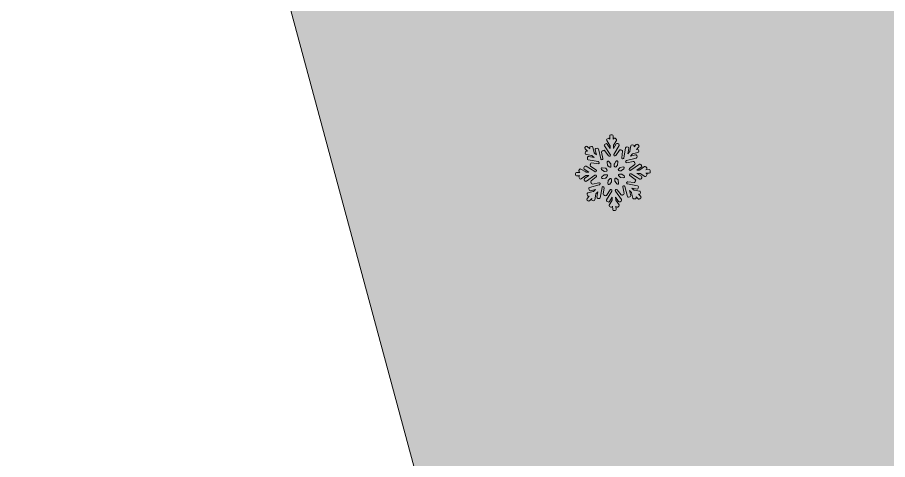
# Model space of a CAD drawing. Header units: millimetres. Extents: x 27 to 189, y -121 to -22.
# Drawn here: x 112.88 to 138.58, y -78.98 to -65.93 of the extents above; entities that cross this region are included whole.
import ezdxf

# ---------------------------------------------------------------- set-up
doc = ezdxf.new("R2010")
doc.units = ezdxf.units.MM
doc.header["$MEASUREMENT"] = 0
doc.layers.add('engraving', color=7, linetype='Continuous')
doc.layers.add('Layer 1', color=7, linetype='Continuous')

msp = doc.modelspace()

# ---------------------------------------------------------------- hatches: boundary and pattern name
at = {"layer": 'Layer 1'}
h = msp.add_hatch(color=2, dxfattribs=at)
h.dxf.hatch_style = 2
edge = h.paths.add_edge_path()
edge.add_spline(control_points=[(165.942, -35.834), (165.942, -35.834), (161.501, -35.834), (161.501, -35.834), (161.501, -35.834), (158.269, -35.834), (158.269, -35.834), (157.497, -34.402), (156.034, -33.393), (154.332, -33.263), (155.837, -32.148), (156.817, -30.365), (156.817, -28.348), (156.817, -24.968), (154.076, -22.227), (150.696, -22.227), (147.316, -22.227), (144.575, -24.968), (144.575, -28.348), (144.575, -30.365), (145.555, -32.148), (147.06, -33.263), (145.358, -33.393), (143.895, -34.402), (143.123, -35.834), (143.123, -35.834), (139.892, -35.834), (139.892, -35.834), (139.892, -35.834), (135.45, -35.834), (135.45, -35.834), (135.45, -35.834), (112.878, -35.834), (112.878, -35.834), (112.878, -35.834), (135.664, -120.161), (135.664, -120.161), (135.664, -120.161), (165.729, -120.161), (165.729, -120.161), (165.729, -120.161), (188.514, -35.834), (188.514, -35.834), (188.514, -35.834), (165.942, -35.834), (165.942, -35.834)], knot_values=[0, 0, 0, 0, 1, 1, 1, 2, 2, 2, 3, 3, 3, 4, 4, 4, 5, 5, 5, 6, 6, 6, 7, 7, 7, 8, 8, 8, 9, 9, 9, 10, 10, 10, 11, 11, 11, 12, 12, 12, 13, 13, 13, 14, 14, 14, 15, 15, 15, 15], degree=3, periodic=1)
edge = h.paths.add_edge_path()
edge.add_spline(control_points=[(146.889, -28.348), (146.889, -26.249), (148.597, -24.541), (150.696, -24.541), (152.795, -24.541), (154.503, -26.249), (154.503, -28.348), (154.503, -30.447), (152.795, -32.155), (150.696, -32.155), (148.597, -32.155), (146.889, -30.447), (146.889, -28.348)], knot_values=[0, 0, 0, 0, 1, 1, 1, 2, 2, 2, 3, 3, 3, 4, 4, 4, 4], degree=3, periodic=1)
h.paths.add_polyline_path([(140.66, -38.834), (160.733, -38.834), (150.696, -77.997)])

# ---------------------------------------------------------------- linework, layer by layer
at = {"layer": 'engraving', "lineweight": 0}
for points, knots in [([(131.569, -70.451), (131.569, -70.434), (131.555, -70.421), (131.538, -70.421), (131.538, -70.421), (131.441, -70.425), (131.441, -70.425), (131.441, -70.425), (131.459, -70.413), (131.459, -70.413), (131.473, -70.403), (131.476, -70.384), (131.467, -70.371), (131.467, -70.371), (131.444, -70.338), (131.444, -70.338), (131.435, -70.324), (131.416, -70.321), (131.402, -70.331), (131.402, -70.331), (131.265, -70.427), (131.265, -70.427), (131.26, -70.431), (131.255, -70.432), (131.249, -70.433), (131.249, -70.433), (131.175, -70.436), (131.175, -70.436), (131.175, -70.436), (131.305, -70.344), (131.305, -70.344), (131.319, -70.334), (131.322, -70.315), (131.313, -70.302), (131.313, -70.302), (131.29, -70.269), (131.29, -70.269), (131.281, -70.255), (131.261, -70.252), (131.248, -70.262), (131.248, -70.262), (130.999, -70.437), (130.999, -70.437), (130.994, -70.441), (130.988, -70.443), (130.982, -70.443), (130.982, -70.443), (130.981, -70.443), (130.981, -70.443), (130.952, -70.444), (130.938, -70.407), (130.961, -70.389), (130.961, -70.389), (131.11, -70.271), (131.11, -70.271), (131.123, -70.261), (131.126, -70.242), (131.116, -70.229), (131.116, -70.229), (131.111, -70.223), (131.111, -70.223), (131.108, -70.219), (131.106, -70.215), (131.105, -70.21), (131.105, -70.21), (131.104, -70.203), (131.104, -70.203), (131.1, -70.186), (131.084, -70.175), (131.068, -70.179), (131.068, -70.179), (130.879, -70.216), (130.879, -70.216), (130.851, -70.222), (130.831, -70.188), (130.851, -70.166), (130.851, -70.166), (130.854, -70.163), (130.854, -70.163), (130.858, -70.158), (130.864, -70.155), (130.869, -70.154), (130.869, -70.154), (131.158, -70.081), (131.158, -70.081), (131.175, -70.077), (131.184, -70.061), (131.18, -70.044), (131.18, -70.044), (131.171, -70.006), (131.171, -70.006), (131.167, -69.99), (131.15, -69.98), (131.134, -69.984), (131.134, -69.984), (130.983, -70.022), (130.983, -70.022), (130.983, -70.022), (131.035, -69.965), (131.035, -69.965), (131.039, -69.96), (131.044, -69.957), (131.05, -69.956), (131.05, -69.956), (131.208, -69.916), (131.208, -69.916), (131.225, -69.912), (131.234, -69.896), (131.23, -69.879), (131.23, -69.879), (131.221, -69.841), (131.221, -69.841), (131.217, -69.825), (131.2, -69.815), (131.184, -69.819), (131.184, -69.819), (131.163, -69.824), (131.163, -69.824), (131.163, -69.824), (131.231, -69.75), (131.231, -69.75), (131.243, -69.737), (131.242, -69.718), (131.23, -69.707), (131.23, -69.707), (131.201, -69.68), (131.201, -69.68), (131.189, -69.669), (131.169, -69.669), (131.158, -69.682), (131.158, -69.682), (131.093, -69.753), (131.093, -69.753), (131.093, -69.753), (131.097, -69.732), (131.097, -69.732), (131.099, -69.715), (131.089, -69.7), (131.072, -69.697), (131.072, -69.697), (131.034, -69.69), (131.034, -69.69), (131.017, -69.687), (131.001, -69.698), (130.999, -69.714), (130.999, -69.714), (130.969, -69.881), (130.969, -69.881), (130.968, -69.887), (130.966, -69.892), (130.962, -69.896), (130.962, -69.896), (130.912, -69.951), (130.912, -69.951), (130.912, -69.951), (130.94, -69.793), (130.94, -69.793), (130.943, -69.777), (130.932, -69.761), (130.915, -69.758), (130.915, -69.758), (130.877, -69.751), (130.877, -69.751), (130.86, -69.748), (130.844, -69.759), (130.842, -69.776), (130.842, -69.776), (130.789, -70.079), (130.789, -70.079), (130.788, -70.085), (130.785, -70.09), (130.781, -70.094), (130.781, -70.094), (130.781, -70.094), (130.781, -70.094), (130.761, -70.116), (130.725, -70.099), (130.729, -70.07), (130.729, -70.07), (130.752, -69.881), (130.752, -69.881), (130.754, -69.865), (130.742, -69.85), (130.726, -69.848), (130.726, -69.848), (130.718, -69.847), (130.718, -69.847), (130.714, -69.846), (130.709, -69.844), (130.705, -69.842), (130.705, -69.842), (130.699, -69.838), (130.699, -69.838), (130.685, -69.828), (130.666, -69.832), (130.657, -69.846), (130.657, -69.846), (130.551, -70.006), (130.551, -70.006), (130.535, -70.031), (130.497, -70.02), (130.495, -69.991), (130.495, -69.991), (130.495, -69.987), (130.495, -69.987), (130.495, -69.981), (130.496, -69.976), (130.499, -69.971), (130.499, -69.971), (130.653, -69.712), (130.653, -69.712), (130.661, -69.698), (130.657, -69.679), (130.643, -69.67), (130.643, -69.67), (130.609, -69.65), (130.609, -69.65), (130.595, -69.641), (130.576, -69.646), (130.567, -69.66), (130.567, -69.66), (130.487, -69.795), (130.487, -69.795), (130.487, -69.795), (130.484, -69.718), (130.484, -69.718), (130.484, -69.712), (130.486, -69.706), (130.489, -69.701), (130.489, -69.701), (130.573, -69.559), (130.573, -69.559), (130.581, -69.545), (130.577, -69.526), (130.562, -69.518), (130.562, -69.518), (130.529, -69.497), (130.529, -69.497), (130.515, -69.488), (130.496, -69.493), (130.487, -69.508), (130.487, -69.508), (130.477, -69.526), (130.477, -69.526), (130.477, -69.526), (130.472, -69.425), (130.472, -69.425), (130.472, -69.408), (130.458, -69.395), (130.441, -69.396), (130.441, -69.396), (130.402, -69.397), (130.402, -69.397), (130.385, -69.398), (130.372, -69.412), (130.373, -69.429), (130.373, -69.429), (130.377, -69.526), (130.377, -69.526), (130.377, -69.526), (130.365, -69.509), (130.365, -69.509), (130.356, -69.495), (130.336, -69.492), (130.323, -69.501), (130.323, -69.501), (130.291, -69.524), (130.291, -69.524), (130.277, -69.533), (130.274, -69.552), (130.283, -69.566), (130.283, -69.566), (130.379, -69.705), (130.379, -69.705), (130.383, -69.71), (130.385, -69.715), (130.385, -69.721), (130.385, -69.721), (130.388, -69.796), (130.388, -69.796), (130.388, -69.796), (130.297, -69.665), (130.297, -69.665), (130.288, -69.651), (130.269, -69.647), (130.255, -69.657), (130.255, -69.657), (130.223, -69.68), (130.223, -69.68), (130.209, -69.689), (130.206, -69.708), (130.216, -69.722), (130.216, -69.722), (130.39, -69.975), (130.39, -69.975), (130.394, -69.979), (130.396, -69.985), (130.396, -69.991), (130.396, -69.991), (130.396, -69.991), (130.396, -69.991), (130.397, -70.021), (130.36, -70.034), (130.341, -70.011), (130.341, -70.011), (130.227, -69.862), (130.227, -69.862), (130.216, -69.848), (130.197, -69.846), (130.184, -69.856), (130.184, -69.856), (130.178, -69.861), (130.178, -69.861), (130.174, -69.864), (130.17, -69.866), (130.165, -69.867), (130.165, -69.867), (130.158, -69.868), (130.158, -69.868), (130.142, -69.871), (130.131, -69.887), (130.134, -69.904), (130.134, -69.904), (130.172, -70.094), (130.172, -70.094), (130.178, -70.123), (130.143, -70.142), (130.121, -70.122), (130.121, -70.122), (130.12, -70.12), (130.12, -70.12), (130.115, -70.116), (130.112, -70.111), (130.111, -70.105), (130.111, -70.105), (130.038, -69.812), (130.038, -69.812), (130.034, -69.796), (130.018, -69.786), (130.001, -69.79), (130.001, -69.79), (129.964, -69.799), (129.964, -69.799), (129.947, -69.804), (129.938, -69.82), (129.942, -69.836), (129.942, -69.836), (129.98, -69.989), (129.98, -69.989), (129.98, -69.989), (129.923, -69.937), (129.923, -69.937), (129.919, -69.933), (129.916, -69.928), (129.915, -69.922), (129.915, -69.922), (129.875, -69.761), (129.875, -69.761), (129.871, -69.745), (129.854, -69.735), (129.838, -69.739), (129.838, -69.739), (129.8, -69.749), (129.8, -69.749), (129.784, -69.753), (129.774, -69.769), (129.778, -69.785), (129.778, -69.785), (129.783, -69.806), (129.783, -69.806), (129.783, -69.806), (129.711, -69.738), (129.711, -69.738), (129.698, -69.726), (129.679, -69.727), (129.668, -69.74), (129.668, -69.74), (129.641, -69.769), (129.641, -69.769), (129.63, -69.781), (129.631, -69.8), (129.643, -69.811), (129.643, -69.811), (129.714, -69.878), (129.714, -69.878), (129.714, -69.878), (129.693, -69.874), (129.693, -69.874), (129.677, -69.871), (129.661, -69.882), (129.658, -69.899), (129.658, -69.899), (129.651, -69.938), (129.651, -69.938), (129.648, -69.954), (129.659, -69.97), (129.676, -69.973), (129.676, -69.973), (129.84, -70.002), (129.84, -70.002), (129.846, -70.003), (129.851, -70.006), (129.856, -70.01), (129.856, -70.01), (129.91, -70.061), (129.91, -70.061), (129.91, -70.061), (129.754, -70.033), (129.754, -70.033), (129.738, -70.03), (129.722, -70.041), (129.719, -70.058), (129.719, -70.058), (129.712, -70.097), (129.712, -70.097), (129.709, -70.113), (129.72, -70.129), (129.737, -70.132), (129.737, -70.132), (130.036, -70.186), (130.036, -70.186), (130.042, -70.187), (130.047, -70.189), (130.052, -70.193), (130.052, -70.193), (130.053, -70.195), (130.053, -70.195), (130.075, -70.215), (130.058, -70.251), (130.029, -70.247), (130.029, -70.247), (129.842, -70.223), (129.842, -70.223), (129.825, -70.221), (129.81, -70.233), (129.808, -70.25), (129.808, -70.25), (129.807, -70.257), (129.807, -70.257), (129.806, -70.262), (129.805, -70.266), (129.802, -70.27), (129.802, -70.27), (129.798, -70.277), (129.798, -70.277), (129.789, -70.291), (129.793, -70.309), (129.806, -70.319), (129.806, -70.319), (129.967, -70.428), (129.967, -70.428), (129.991, -70.444), (129.98, -70.482), (129.951, -70.483), (129.951, -70.483), (129.947, -70.483), (129.947, -70.483), (129.941, -70.483), (129.936, -70.482), (129.93, -70.479), (129.93, -70.479), (129.675, -70.323), (129.675, -70.323), (129.66, -70.314), (129.642, -70.319), (129.633, -70.333), (129.633, -70.333), (129.613, -70.367), (129.613, -70.367), (129.604, -70.382), (129.609, -70.4), (129.623, -70.409), (129.623, -70.409), (129.758, -70.491), (129.758, -70.491), (129.758, -70.491), (129.681, -70.493), (129.681, -70.493), (129.675, -70.494), (129.669, -70.492), (129.664, -70.489), (129.664, -70.489), (129.524, -70.404), (129.524, -70.404), (129.51, -70.395), (129.491, -70.4), (129.482, -70.414), (129.482, -70.414), (129.462, -70.448), (129.462, -70.448), (129.454, -70.462), (129.458, -70.481), (129.472, -70.489), (129.472, -70.489), (129.491, -70.501), (129.491, -70.501), (129.491, -70.501), (129.392, -70.505), (129.392, -70.505), (129.375, -70.505), (129.362, -70.519), (129.362, -70.536), (129.362, -70.536), (129.364, -70.576), (129.364, -70.576), (129.365, -70.593), (129.379, -70.606), (129.395, -70.605), (129.395, -70.605), (129.492, -70.601), (129.492, -70.601), (129.492, -70.601), (129.474, -70.614), (129.474, -70.614), (129.461, -70.623), (129.457, -70.642), (129.467, -70.656), (129.467, -70.656), (129.489, -70.688), (129.489, -70.688), (129.499, -70.702), (129.518, -70.706), (129.532, -70.696), (129.532, -70.696), (129.668, -70.599), (129.668, -70.599), (129.673, -70.596), (129.679, -70.594), (129.685, -70.594), (129.685, -70.594), (129.758, -70.591), (129.758, -70.591), (129.758, -70.591), (129.628, -70.683), (129.628, -70.683), (129.615, -70.692), (129.611, -70.711), (129.621, -70.725), (129.621, -70.725), (129.643, -70.757), (129.643, -70.757), (129.653, -70.771), (129.672, -70.774), (129.686, -70.765), (129.686, -70.765), (129.935, -70.589), (129.935, -70.589), (129.939, -70.586), (129.945, -70.584), (129.951, -70.583), (129.951, -70.583), (129.952, -70.583), (129.952, -70.583), (129.982, -70.582), (129.995, -70.619), (129.972, -70.637), (129.972, -70.637), (129.823, -70.755), (129.823, -70.755), (129.81, -70.765), (129.808, -70.784), (129.818, -70.797), (129.818, -70.797), (129.823, -70.804), (129.823, -70.804), (129.825, -70.807), (129.827, -70.812), (129.828, -70.816), (129.828, -70.816), (129.83, -70.824), (129.83, -70.824), (129.833, -70.84), (129.849, -70.851), (129.865, -70.848), (129.865, -70.848), (130.054, -70.81), (130.054, -70.81), (130.083, -70.804), (130.102, -70.839), (130.082, -70.86), (130.082, -70.86), (130.079, -70.864), (130.079, -70.864), (130.075, -70.868), (130.07, -70.871), (130.064, -70.873), (130.064, -70.873), (129.775, -70.945), (129.775, -70.945), (129.759, -70.949), (129.749, -70.966), (129.753, -70.982), (129.753, -70.982), (129.762, -71.02), (129.762, -71.02), (129.767, -71.037), (129.783, -71.047), (129.799, -71.042), (129.799, -71.042), (129.951, -71.004), (129.951, -71.004), (129.951, -71.004), (129.898, -71.062), (129.898, -71.062), (129.894, -71.066), (129.889, -71.069), (129.883, -71.071), (129.883, -71.071), (129.725, -71.11), (129.725, -71.11), (129.709, -71.114), (129.699, -71.131), (129.703, -71.147), (129.703, -71.147), (129.713, -71.185), (129.713, -71.185), (129.717, -71.202), (129.733, -71.212), (129.749, -71.208), (129.749, -71.208), (129.77, -71.202), (129.77, -71.202), (129.77, -71.202), (129.702, -71.277), (129.702, -71.277), (129.691, -71.289), (129.692, -71.308), (129.704, -71.319), (129.704, -71.319), (129.733, -71.346), (129.733, -71.346), (129.745, -71.358), (129.764, -71.357), (129.776, -71.345), (129.776, -71.345), (129.841, -71.273), (129.841, -71.273), (129.841, -71.273), (129.837, -71.295), (129.837, -71.295), (129.834, -71.311), (129.845, -71.327), (129.861, -71.33), (129.861, -71.33), (129.9, -71.337), (129.9, -71.337), (129.916, -71.34), (129.932, -71.329), (129.935, -71.312), (129.935, -71.312), (129.964, -71.145), (129.964, -71.145), (129.965, -71.14), (129.968, -71.134), (129.971, -71.13), (129.971, -71.13), (130.021, -71.076), (130.021, -71.076), (130.021, -71.076), (129.994, -71.233), (129.994, -71.233), (129.991, -71.25), (130.002, -71.265), (130.018, -71.268), (130.018, -71.268), (130.056, -71.275), (130.056, -71.275), (130.073, -71.278), (130.089, -71.267), (130.092, -71.251), (130.092, -71.251), (130.145, -70.947), (130.145, -70.947), (130.146, -70.942), (130.148, -70.936), (130.152, -70.932), (130.152, -70.932), (130.152, -70.932), (130.152, -70.932), (130.172, -70.91), (130.208, -70.927), (130.205, -70.956), (130.205, -70.956), (130.182, -71.145), (130.182, -71.145), (130.18, -71.162), (130.191, -71.177), (130.208, -71.179), (130.208, -71.179), (130.215, -71.18), (130.215, -71.18), (130.22, -71.18), (130.224, -71.182), (130.228, -71.185), (130.228, -71.185), (130.234, -71.189), (130.234, -71.189), (130.248, -71.198), (130.267, -71.195), (130.277, -71.18), (130.277, -71.18), (130.382, -71.02), (130.382, -71.02), (130.399, -70.996), (130.437, -71.006), (130.438, -71.036), (130.438, -71.036), (130.438, -71.039), (130.438, -71.039), (130.438, -71.045), (130.437, -71.051), (130.434, -71.056), (130.434, -71.056), (130.28, -71.315), (130.28, -71.315), (130.272, -71.329), (130.277, -71.347), (130.291, -71.356), (130.291, -71.356), (130.324, -71.376), (130.324, -71.376), (130.339, -71.385), (130.357, -71.38), (130.366, -71.366), (130.366, -71.366), (130.446, -71.231), (130.446, -71.231), (130.446, -71.231), (130.449, -71.309), (130.449, -71.309), (130.449, -71.315), (130.448, -71.32), (130.445, -71.325), (130.445, -71.325), (130.361, -71.467), (130.361, -71.467), (130.352, -71.482), (130.357, -71.5), (130.371, -71.509), (130.371, -71.509), (130.404, -71.529), (130.404, -71.529), (130.419, -71.538), (130.438, -71.533), (130.446, -71.519), (130.446, -71.519), (130.457, -71.501), (130.457, -71.501), (130.457, -71.501), (130.461, -71.601), (130.461, -71.601), (130.462, -71.618), (130.476, -71.631), (130.492, -71.63), (130.492, -71.63), (130.531, -71.629), (130.531, -71.629), (130.548, -71.628), (130.561, -71.614), (130.56, -71.597), (130.56, -71.597), (130.556, -71.5), (130.556, -71.5), (130.556, -71.5), (130.568, -71.518), (130.568, -71.518), (130.578, -71.531), (130.597, -71.535), (130.611, -71.525), (130.611, -71.525), (130.643, -71.503), (130.643, -71.503), (130.656, -71.493), (130.66, -71.474), (130.65, -71.461), (130.65, -71.461), (130.554, -71.321), (130.554, -71.321), (130.551, -71.317), (130.549, -71.311), (130.549, -71.305), (130.549, -71.305), (130.546, -71.231), (130.546, -71.231), (130.546, -71.231), (130.636, -71.362), (130.636, -71.362), (130.646, -71.376), (130.665, -71.379), (130.678, -71.369), (130.678, -71.369), (130.71, -71.347), (130.71, -71.347), (130.724, -71.337), (130.727, -71.318), (130.718, -71.305), (130.718, -71.305), (130.543, -71.052), (130.543, -71.052), (130.54, -71.047), (130.538, -71.041), (130.538, -71.036), (130.538, -71.036), (130.538, -71.035), (130.538, -71.035), (130.536, -71.006), (130.574, -70.992), (130.592, -71.016), (130.592, -71.016), (130.707, -71.165), (130.707, -71.165), (130.717, -71.178), (130.736, -71.181), (130.75, -71.17), (130.75, -71.17), (130.755, -71.166), (130.755, -71.166), (130.759, -71.163), (130.764, -71.161), (130.768, -71.16), (130.768, -71.16), (130.775, -71.158), (130.775, -71.158), (130.792, -71.155), (130.802, -71.139), (130.799, -71.123), (130.799, -71.123), (130.762, -70.932), (130.762, -70.932), (130.756, -70.904), (130.791, -70.884), (130.812, -70.904), (130.812, -70.904), (130.814, -70.906), (130.814, -70.906), (130.818, -70.91), (130.821, -70.915), (130.823, -70.921), (130.823, -70.921), (130.895, -71.214), (130.895, -71.214), (130.899, -71.231), (130.916, -71.24), (130.932, -71.236), (130.932, -71.236), (130.97, -71.227), (130.97, -71.227), (130.986, -71.223), (130.996, -71.206), (130.992, -71.19), (130.992, -71.19), (130.954, -71.037), (130.954, -71.037), (130.954, -71.037), (131.01, -71.089), (131.01, -71.089), (131.014, -71.094), (131.017, -71.099), (131.019, -71.104), (131.019, -71.104), (131.058, -71.265), (131.058, -71.265), (131.063, -71.282), (131.079, -71.291), (131.095, -71.287), (131.095, -71.287), (131.133, -71.278), (131.133, -71.278), (131.149, -71.274), (131.159, -71.257), (131.155, -71.241), (131.155, -71.241), (131.15, -71.22), (131.15, -71.22), (131.15, -71.22), (131.223, -71.288), (131.223, -71.288), (131.235, -71.3), (131.254, -71.299), (131.266, -71.287), (131.266, -71.287), (131.292, -71.258), (131.292, -71.258), (131.304, -71.246), (131.303, -71.227), (131.291, -71.215), (131.291, -71.215), (131.219, -71.149), (131.219, -71.149), (131.219, -71.149), (131.24, -71.152), (131.24, -71.152), (131.257, -71.155), (131.273, -71.144), (131.275, -71.128), (131.275, -71.128), (131.282, -71.089), (131.282, -71.089), (131.285, -71.072), (131.274, -71.057), (131.258, -71.054), (131.258, -71.054), (131.093, -71.024), (131.093, -71.024), (131.087, -71.023), (131.082, -71.02), (131.078, -71.016), (131.078, -71.016), (131.023, -70.965), (131.023, -70.965), (131.023, -70.965), (131.179, -70.993), (131.179, -70.993), (131.196, -70.996), (131.211, -70.985), (131.214, -70.969), (131.214, -70.969), (131.221, -70.93), (131.221, -70.93), (131.224, -70.913), (131.213, -70.898), (131.197, -70.895), (131.197, -70.895), (130.897, -70.841), (130.897, -70.841), (130.891, -70.84), (130.886, -70.837), (130.882, -70.833), (130.882, -70.833), (130.88, -70.832), (130.88, -70.832), (130.859, -70.811), (130.876, -70.776), (130.905, -70.779), (130.905, -70.779), (131.092, -70.803), (131.092, -70.803), (131.108, -70.805), (131.123, -70.793), (131.125, -70.777), (131.125, -70.777), (131.126, -70.769), (131.126, -70.769), (131.127, -70.764), (131.129, -70.76), (131.131, -70.756), (131.131, -70.756), (131.135, -70.75), (131.135, -70.75), (131.145, -70.736), (131.141, -70.717), (131.127, -70.708), (131.127, -70.708), (130.966, -70.599), (130.966, -70.599), (130.942, -70.582), (130.953, -70.544), (130.982, -70.543), (130.982, -70.543), (130.986, -70.543), (130.986, -70.543), (130.992, -70.543), (130.998, -70.545), (131.003, -70.548), (131.003, -70.548), (131.259, -70.703), (131.259, -70.703), (131.273, -70.712), (131.292, -70.707), (131.3, -70.693), (131.3, -70.693), (131.32, -70.659), (131.32, -70.659), (131.329, -70.645), (131.324, -70.626), (131.31, -70.618), (131.31, -70.618), (131.176, -70.536), (131.176, -70.536), (131.176, -70.536), (131.252, -70.533), (131.252, -70.533), (131.258, -70.533), (131.264, -70.534), (131.269, -70.537), (131.269, -70.537), (131.409, -70.623), (131.409, -70.623), (131.424, -70.631), (131.443, -70.627), (131.451, -70.612), (131.451, -70.612), (131.471, -70.578), (131.471, -70.578), (131.48, -70.564), (131.475, -70.546), (131.461, -70.537), (131.461, -70.537), (131.442, -70.526), (131.442, -70.526), (131.442, -70.526), (131.542, -70.522), (131.542, -70.522), (131.559, -70.521), (131.572, -70.507), (131.571, -70.49), (131.571, -70.49), (131.569, -70.451), (131.569, -70.451)], [0, 0, 0, 0, 1, 1, 1, 2, 2, 2, 3, 3, 3, 4, 4, 4, 5, 5, 5, 6, 6, 6, 7, 7, 7, 8, 8, 8, 9, 9, 9, 10, 10, 10, 11, 11, 11, 12, 12, 12, 13, 13, 13, 14, 14, 14, 15, 15, 15, 16, 16, 16, 17, 17, 17, 18, 18, 18, 19, 19, 19, 20, 20, 20, 21, 21, 21, 22, 22, 22, 23, 23, 23, 24, 24, 24, 25, 25, 25, 26, 26, 26, 27, 27, 27, 28, 28, 28, 29, 29, 29, 30, 30, 30, 31, 31, 31, 32, 32, 32, 33, 33, 33, 34, 34, 34, 35, 35, 35, 36, 36, 36, 37, 37, 37, 38, 38, 38, 39, 39, 39, 40, 40, 40, 41, 41, 41, 42, 42, 42, 43, 43, 43, 44, 44, 44, 45, 45, 45, 46, 46, 46, 47, 47, 47, 48, 48, 48, 49, 49, 49, 50, 50, 50, 51, 51, 51, 52, 52, 52, 53, 53, 53, 54, 54, 54, 55, 55, 55, 56, 56, 56, 57, 57, 57, 58, 58, 58, 59, 59, 59, 60, 60, 60, 61, 61, 61, 62, 62, 62, 63, 63, 63, 64, 64, 64, 65, 65, 65, 66, 66, 66, 67, 67, 67, 68, 68, 68, 69, 69, 69, 70, 70, 70, 71, 71, 71, 72, 72, 72, 73, 73, 73, 74, 74, 74, 75, 75, 75, 76, 76, 76, 77, 77, 77, 78, 78, 78, 79, 79, 79, 80, 80, 80, 81, 81, 81, 82, 82, 82, 83, 83, 83, 84, 84, 84, 85, 85, 85, 86, 86, 86, 87, 87, 87, 88, 88, 88, 89, 89, 89, 90, 90, 90, 91, 91, 91, 92, 92, 92, 93, 93, 93, 94, 94, 94, 95, 95, 95, 96, 96, 96, 97, 97, 97, 98, 98, 98, 99, 99, 99, 100, 100, 100, 101, 101, 101, 102, 102, 102, 103, 103, 103, 104, 104, 104, 105, 105, 105, 106, 106, 106, 107, 107, 107, 108, 108, 108, 109, 109, 109, 110, 110, 110, 111, 111, 111, 112, 112, 112, 113, 113, 113, 114, 114, 114, 115, 115, 115, 116, 116, 116, 117, 117, 117, 118, 118, 118, 119, 119, 119, 120, 120, 120, 121, 121, 121, 122, 122, 122, 123, 123, 123, 124, 124, 124, 125, 125, 125, 126, 126, 126, 127, 127, 127, 128, 128, 128, 129, 129, 129, 130, 130, 130, 131, 131, 131, 132, 132, 132, 133, 133, 133, 134, 134, 134, 135, 135, 135, 136, 136, 136, 137, 137, 137, 138, 138, 138, 139, 139, 139, 140, 140, 140, 141, 141, 141, 142, 142, 142, 143, 143, 143, 144, 144, 144, 145, 145, 145, 146, 146, 146, 147, 147, 147, 148, 148, 148, 149, 149, 149, 150, 150, 150, 151, 151, 151, 152, 152, 152, 153, 153, 153, 154, 154, 154, 155, 155, 155, 156, 156, 156, 157, 157, 157, 158, 158, 158, 159, 159, 159, 160, 160, 160, 161, 161, 161, 162, 162, 162, 163, 163, 163, 164, 164, 164, 165, 165, 165, 166, 166, 166, 167, 167, 167, 168, 168, 168, 169, 169, 169, 170, 170, 170, 171, 171, 171, 172, 172, 172, 173, 173, 173, 174, 174, 174, 175, 175, 175, 176, 176, 176, 177, 177, 177, 178, 178, 178, 179, 179, 179, 180, 180, 180, 181, 181, 181, 182, 182, 182, 183, 183, 183, 184, 184, 184, 185, 185, 185, 186, 186, 186, 187, 187, 187, 188, 188, 188, 189, 189, 189, 190, 190, 190, 191, 191, 191, 192, 192, 192, 193, 193, 193, 194, 194, 194, 195, 195, 195, 196, 196, 196, 197, 197, 197, 198, 198, 198, 199, 199, 199, 200, 200, 200, 201, 201, 201, 202, 202, 202, 203, 203, 203, 204, 204, 204, 205, 205, 205, 206, 206, 206, 207, 207, 207, 208, 208, 208, 209, 209, 209, 210, 210, 210, 211, 211, 211, 212, 212, 212, 213, 213, 213, 214, 214, 214, 215, 215, 215, 216, 216, 216, 217, 217, 217, 218, 218, 218, 219, 219, 219, 220, 220, 220, 221, 221, 221, 222, 222, 222, 223, 223, 223, 224, 224, 224, 225, 225, 225, 226, 226, 226, 227, 227, 227, 228, 228, 228, 229, 229, 229, 230, 230, 230, 231, 231, 231, 232, 232, 232, 233, 233, 233, 234, 234, 234, 235, 235, 235, 236, 236, 236, 237, 237, 237, 238, 238, 238, 239, 239, 239, 240, 240, 240, 241, 241, 241, 242, 242, 242, 243, 243, 243, 244, 244, 244, 245, 245, 245, 246, 246, 246, 247, 247, 247, 248, 248, 248, 249, 249, 249, 250, 250, 250, 251, 251, 251, 252, 252, 252, 253, 253, 253, 254, 254, 254, 255, 255, 255, 256, 256, 256, 257, 257, 257, 258, 258, 258, 259, 259, 259, 260, 260, 260, 261, 261, 261, 262, 262, 262, 263, 263, 263, 264, 264, 264, 265, 265, 265, 266, 266, 266, 267, 267, 267, 268, 268, 268, 269, 269, 269, 270, 270, 270, 271, 271, 271, 272, 272, 272, 273, 273, 273, 274, 274, 274, 275, 275, 275, 276, 276, 276, 277, 277, 277, 278, 278, 278, 279, 279, 279, 280, 280, 280, 281, 281, 281, 282, 282, 282, 283, 283, 283, 284, 284, 284, 285, 285, 285, 286, 286, 286, 287, 287, 287, 288, 288, 288, 289, 289, 289, 290, 290, 290, 291, 291, 291, 292, 292, 292, 293, 293, 293, 294, 294, 294, 295, 295, 295, 296, 296, 296, 297, 297, 297, 298, 298, 298, 299, 299, 299, 300, 300, 300, 301, 301, 301, 302, 302, 302, 303, 303, 303, 304, 304, 304, 305, 305, 305, 306, 306, 306, 307, 307, 307, 308, 308, 308, 309, 309, 309, 310, 310, 310, 311, 311, 311, 312, 312, 312, 313, 313, 313, 314, 314, 314, 315, 315, 315, 316, 316, 316, 317, 317, 317, 318, 318, 318, 319, 319, 319, 320, 320, 320, 321, 321, 321, 322, 322, 322, 323, 323, 323, 324, 324, 324, 325, 325, 325, 326, 326, 326, 327, 327, 327, 328, 328, 328, 329, 329, 329, 330, 330, 330, 331, 331, 331, 332, 332, 332, 333, 333, 333, 334, 334, 334, 335, 335, 335, 336, 336, 336, 336]), ([(130.35, -70.185), (130.35, -70.185), (130.401, -70.251), (130.401, -70.251), (130.405, -70.256), (130.407, -70.262), (130.407, -70.269), (130.407, -70.269), (130.409, -70.32), (130.409, -70.32), (130.41, -70.347), (130.378, -70.362), (130.358, -70.343), (130.358, -70.343), (130.322, -70.309), (130.322, -70.309), (130.317, -70.305), (130.314, -70.299), (130.312, -70.293), (130.312, -70.293), (130.296, -70.21), (130.296, -70.21), (130.29, -70.178), (130.33, -70.16), (130.35, -70.185)], [0, 0, 0, 0, 1, 1, 1, 2, 2, 2, 3, 3, 3, 4, 4, 4, 5, 5, 5, 6, 6, 6, 7, 7, 7, 8, 8, 8, 8]), ([(130.509, -70.316), (130.509, -70.316), (130.506, -70.265), (130.506, -70.265), (130.506, -70.259), (130.508, -70.252), (130.511, -70.247), (130.511, -70.247), (130.558, -70.177), (130.558, -70.177), (130.575, -70.15), (130.617, -70.166), (130.613, -70.197), (130.613, -70.197), (130.603, -70.282), (130.603, -70.282), (130.602, -70.288), (130.599, -70.294), (130.595, -70.298), (130.595, -70.298), (130.561, -70.335), (130.561, -70.335), (130.543, -70.355), (130.51, -70.343), (130.509, -70.316)], [0, 0, 0, 0, 1, 1, 1, 2, 2, 2, 3, 3, 3, 4, 4, 4, 5, 5, 5, 6, 6, 6, 7, 7, 7, 8, 8, 8, 8]), ([(130.204, -70.467), (130.204, -70.467), (130.133, -70.419), (130.133, -70.419), (130.106, -70.401), (130.122, -70.36), (130.153, -70.364), (130.153, -70.364), (130.237, -70.375), (130.237, -70.375), (130.243, -70.375), (130.249, -70.378), (130.254, -70.382), (130.254, -70.382), (130.292, -70.418), (130.292, -70.418), (130.312, -70.436), (130.299, -70.47), (130.272, -70.471), (130.272, -70.471), (130.222, -70.473), (130.222, -70.473), (130.215, -70.473), (130.209, -70.471), (130.204, -70.467)], [0, 0, 0, 0, 1, 1, 1, 2, 2, 2, 3, 3, 3, 4, 4, 4, 5, 5, 5, 6, 6, 6, 7, 7, 7, 8, 8, 8, 8]), ([(130.633, -70.405), (130.633, -70.405), (130.668, -70.367), (130.668, -70.367), (130.672, -70.362), (130.678, -70.359), (130.685, -70.357), (130.685, -70.357), (130.768, -70.341), (130.768, -70.341), (130.799, -70.335), (130.818, -70.375), (130.793, -70.394), (130.793, -70.394), (130.725, -70.447), (130.725, -70.447), (130.72, -70.451), (130.714, -70.453), (130.708, -70.454), (130.708, -70.454), (130.657, -70.456), (130.657, -70.456), (130.63, -70.457), (130.615, -70.425), (130.633, -70.405)], [0, 0, 0, 0, 1, 1, 1, 2, 2, 2, 3, 3, 3, 4, 4, 4, 5, 5, 5, 6, 6, 6, 7, 7, 7, 8, 8, 8, 8]), ([(130.3, -70.621), (130.3, -70.621), (130.265, -70.66), (130.265, -70.66), (130.261, -70.664), (130.255, -70.668), (130.249, -70.669), (130.249, -70.669), (130.166, -70.686), (130.166, -70.686), (130.134, -70.692), (130.116, -70.652), (130.141, -70.632), (130.141, -70.632), (130.208, -70.579), (130.208, -70.579), (130.213, -70.575), (130.219, -70.573), (130.226, -70.573), (130.226, -70.573), (130.277, -70.571), (130.277, -70.571), (130.304, -70.57), (130.318, -70.602), (130.3, -70.621)], [0, 0, 0, 0, 1, 1, 1, 2, 2, 2, 3, 3, 3, 4, 4, 4, 5, 5, 5, 6, 6, 6, 7, 7, 7, 8, 8, 8, 8]), ([(130.425, -70.71), (130.425, -70.71), (130.427, -70.761), (130.427, -70.761), (130.427, -70.768), (130.425, -70.774), (130.422, -70.779), (130.422, -70.779), (130.376, -70.849), (130.376, -70.849), (130.358, -70.876), (130.316, -70.861), (130.32, -70.829), (130.32, -70.829), (130.331, -70.745), (130.331, -70.745), (130.331, -70.739), (130.334, -70.733), (130.338, -70.728), (130.338, -70.728), (130.372, -70.691), (130.372, -70.691), (130.39, -70.671), (130.424, -70.683), (130.425, -70.71)], [0, 0, 0, 0, 1, 1, 1, 2, 2, 2, 3, 3, 3, 4, 4, 4, 5, 5, 5, 6, 6, 6, 7, 7, 7, 8, 8, 8, 8]), ([(130.584, -70.841), (130.584, -70.841), (130.533, -70.775), (130.533, -70.775), (130.529, -70.77), (130.527, -70.764), (130.526, -70.758), (130.526, -70.758), (130.524, -70.707), (130.524, -70.707), (130.523, -70.679), (130.556, -70.665), (130.575, -70.683), (130.575, -70.683), (130.612, -70.717), (130.612, -70.717), (130.617, -70.722), (130.62, -70.727), (130.621, -70.734), (130.621, -70.734), (130.637, -70.817), (130.637, -70.817), (130.644, -70.848), (130.603, -70.866), (130.584, -70.841)], [0, 0, 0, 0, 1, 1, 1, 2, 2, 2, 3, 3, 3, 4, 4, 4, 5, 5, 5, 6, 6, 6, 7, 7, 7, 8, 8, 8, 8]), ([(130.73, -70.559), (130.73, -70.559), (130.801, -70.607), (130.801, -70.607), (130.827, -70.625), (130.812, -70.666), (130.78, -70.662), (130.78, -70.662), (130.697, -70.652), (130.697, -70.652), (130.69, -70.651), (130.684, -70.648), (130.68, -70.644), (130.68, -70.644), (130.642, -70.608), (130.642, -70.608), (130.622, -70.59), (130.634, -70.557), (130.661, -70.556), (130.661, -70.556), (130.712, -70.554), (130.712, -70.554), (130.718, -70.554), (130.724, -70.555), (130.73, -70.559)], [0, 0, 0, 0, 1, 1, 1, 2, 2, 2, 3, 3, 3, 4, 4, 4, 5, 5, 5, 6, 6, 6, 7, 7, 7, 8, 8, 8, 8])]:
    msp.add_open_spline(points, degree=3, knots=knots, dxfattribs=at)
at = {"layer": 'Layer 1', "lineweight": 0}
msp.add_open_spline([(165.942, -35.834), (165.942, -35.834), (161.501, -35.834), (161.501, -35.834), (161.501, -35.834), (158.269, -35.834), (158.269, -35.834), (157.497, -34.402), (156.034, -33.393), (154.332, -33.263), (155.837, -32.148), (156.817, -30.365), (156.817, -28.348), (156.817, -24.968), (154.076, -22.227), (150.696, -22.227), (147.316, -22.227), (144.575, -24.968), (144.575, -28.348), (144.575, -30.365), (145.555, -32.148), (147.06, -33.263), (145.358, -33.393), (143.895, -34.402), (143.123, -35.834), (143.123, -35.834), (139.892, -35.834), (139.892, -35.834), (139.892, -35.834), (135.45, -35.834), (135.45, -35.834), (135.45, -35.834), (112.878, -35.834), (112.878, -35.834), (112.878, -35.834), (135.664, -120.161), (135.664, -120.161), (135.664, -120.161), (165.729, -120.161), (165.729, -120.161), (165.729, -120.161), (188.514, -35.834), (188.514, -35.834), (188.514, -35.834), (165.942, -35.834), (165.942, -35.834)], degree=3, knots=[0, 0, 0, 0, 1, 1, 1, 2, 2, 2, 3, 3, 3, 4, 4, 4, 5, 5, 5, 6, 6, 6, 7, 7, 7, 8, 8, 8, 9, 9, 9, 10, 10, 10, 11, 11, 11, 12, 12, 12, 13, 13, 13, 14, 14, 14, 15, 15, 15, 15], dxfattribs=at)

doc.saveas('drawing.dxf')
